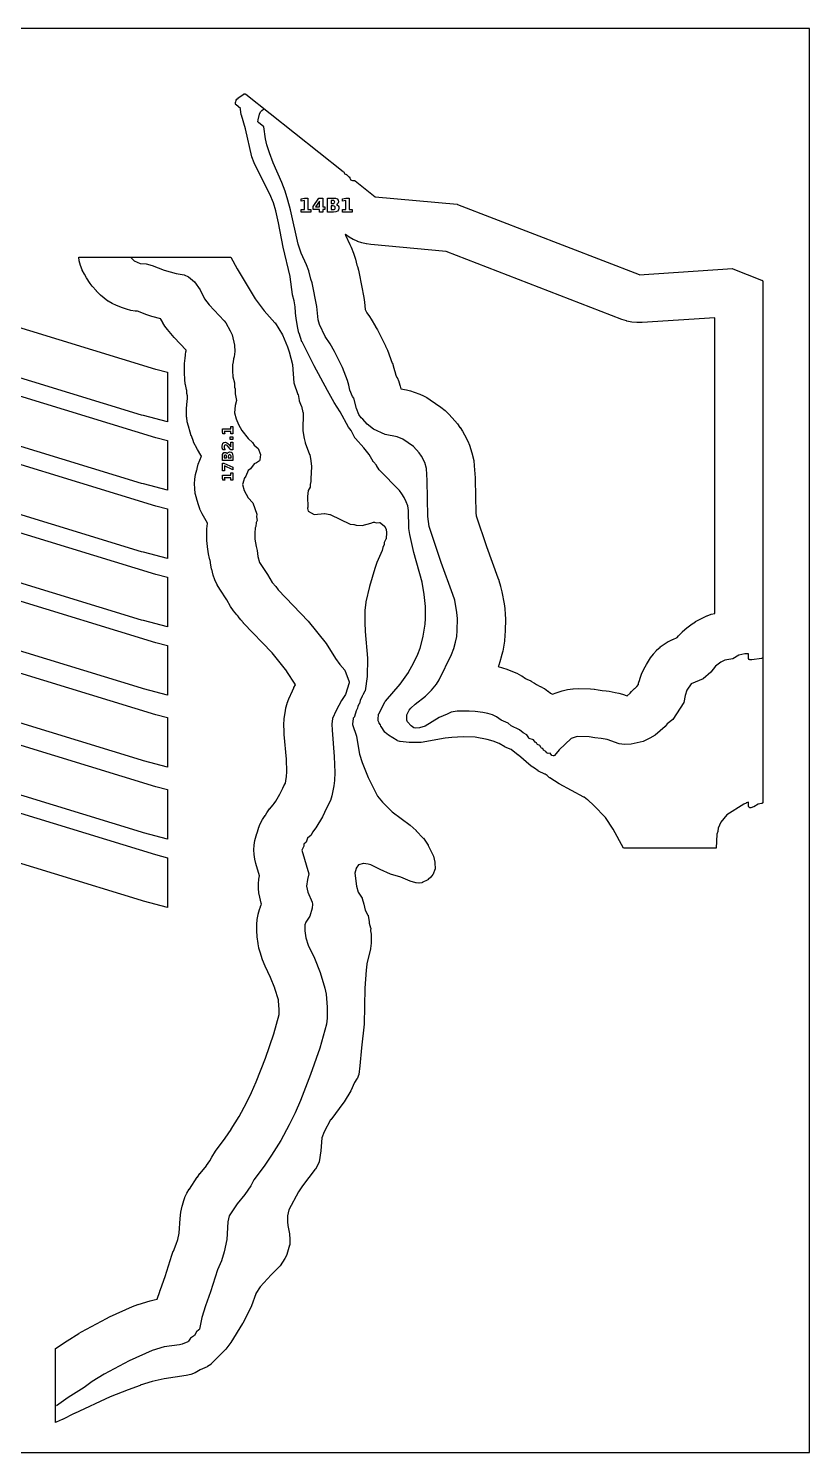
# Model space of a CAD drawing. Header units: millimetres. Extents: x 0 to 841, y 0 to 594.
# Drawn here: x 515 to 841, y 0 to 594 of the extents above; entities that cross this region are included whole.
import ezdxf

# ---------------------------------------------------------------- set-up
doc = ezdxf.new("R2010")
doc.units = ezdxf.units.MM
for name, color, linetype in [('CUT', 1, 'Continuous'), ('ENGRAVE', 5, 'Continuous'), ('SHEET_EDGE_DO_NOT_CUT', 8, 'Continuous')]:
    doc.layers.add(name, color=color, linetype=linetype)

msp = doc.modelspace()

# ---------------------------------------------------------------- linework, layer by layer
at = {"layer": 'CUT'}
for points in [[(821.47, 271.04), (821.45, 271), (821.43, 270.96), (821.4, 270.92), (821.37, 270.88), (821.34, 270.85), (821.29, 270.81), (821.25, 270.77), (821.21, 270.75), (821.16, 270.72), (821.11, 270.7), (821.06, 270.69), (821.01, 270.68), (819.56, 270.51), (819.55, 270.51), (819.54, 270.5), (817.76, 269.37), (817.73, 269.35), (817.69, 269.33), (817.65, 269.31), (816.54, 268.95), (816.49, 268.94), (816.45, 268.93), (816.4, 268.92), (816.35, 268.92), (816.31, 268.93), (816.26, 268.94), (816.08, 268.98), (816.04, 269), (815.99, 269.01), (815.95, 269.04), (815.91, 269.07), (815.87, 269.1), (815.83, 269.13), (815.8, 269.17), (815.7, 269.3), (815.67, 269.35), (815.65, 269.39), (815.63, 269.44), (815.62, 269.49), (815.61, 269.54), (815.6, 269.59), (815.57, 271.24), (815.57, 271.25), (815.56, 271.24), (814.56, 270.93), (814.55, 270.93), (814.54, 270.92), (813.58, 270.45), (813.56, 270.43), (806.59, 266), (806.58, 265.99), (806.57, 265.99), (803.96, 262.96), (803.95, 262.95), (803.95, 262.94), (802.88, 260.46), (802.87, 260.45), (802.87, 260.44), (802.74, 259.17), (802.74, 259.12), (802.73, 259.07), (802.4, 257.96), (802.39, 257.95), (802.39, 257.93), (802.13, 252.12), (763.45, 252.12), (759.08, 259.98), (759.08, 260), (755.97, 264.83), (755.97, 264.84), (755.96, 264.85), (751.09, 269.93), (751.08, 269.95), (748.49, 272.3), (748.46, 272.32), (746.96, 273.35), (746.94, 273.36), (736.57, 278.96), (736.54, 278.98), (732.69, 281.43), (732.66, 281.45), (732.63, 281.48), (731.58, 282.4), (731.57, 282.41), (731.56, 282.42), (730.72, 282.93), (730.69, 282.95), (727.93, 284.23), (727.88, 284.26), (727.84, 284.29), (726.38, 285.42), (726.36, 285.44), (724.96, 286.27), (724.92, 286.3), (724.89, 286.33), (719.59, 290.93), (719.57, 290.94), (716.58, 293.19), (716.57, 293.2), (716.56, 293.2), (714.06, 294.25), (714, 294.29), (711.58, 295.74), (711.57, 295.74), (711.56, 295.75), (709.1, 296.7), (709.08, 296.71), (706.57, 297.46), (706.54, 297.47), (701.58, 298.38), (701.57, 298.38), (701.56, 298.38), (696.59, 298.47), (696.58, 298.47), (691.88, 298.26), (691.86, 298.25), (689.05, 297.93), (689.03, 297.92), (679.11, 296.19), (679.07, 296.19), (679.03, 296.18), (674.06, 296.13), (674, 296.13), (670.32, 296.55), (670.27, 296.56), (670.22, 296.57), (669.13, 296.93), (669.08, 296.95), (669.03, 296.98), (665.43, 299.23), (665.4, 299.26), (663.99, 300.34), (663.95, 300.38), (663.91, 300.42), (663.88, 300.46), (662.34, 302.81), (662.32, 302.85), (662.3, 302.89), (662.28, 302.93), (662.27, 302.97), (662.15, 303.51), (662.14, 303.52), (662.14, 303.53), (661.6, 304.21), (661.58, 304.25), (661.56, 304.28), (661.54, 304.32), (661.12, 305.27), (661.1, 305.32), (661.09, 305.37), (661.08, 305.42), (661.06, 305.59), (661.06, 305.64), (661.06, 305.7), (661.29, 307.92), (661.3, 307.97), (661.31, 308.01), (661.33, 308.06), (661.35, 308.1), (664.05, 313.25), (664.08, 313.3), (664.12, 313.34), (670.3, 320.46), (670.32, 320.48), (673.72, 325.43), (673.73, 325.45), (675.13, 327.95), (675.13, 327.96), (677.61, 332.93), (677.62, 332.95), (678.64, 335.46), (678.66, 335.49), (679.88, 340.45), (679.88, 340.47), (680.71, 345.46), (680.71, 345.48), (680.87, 347.95), (680.87, 347.97), (680.81, 352.92), (680.81, 352.94), (680.35, 357.96), (680.35, 357.98), (679.44, 362.96), (679.43, 362.98), (675.94, 375.41), (675.93, 375.44), (674.3, 382.9), (674.29, 382.94), (673.94, 385.46), (673.93, 385.52), (673.72, 392.92), (673.72, 392.94), (673.46, 394.82), (673.46, 394.84), (673.46, 394.85), (672.8, 396.62), (672.79, 396.65), (671.93, 398.29), (671.92, 398.3), (671.05, 399.88), (671.04, 399.9), (669.99, 401.34), (669.99, 401.34), (669.98, 401.35), (661.64, 409.75), (661.6, 409.8), (661.57, 409.85), (660.41, 411.77), (660.41, 411.78), (660.4, 411.79), (659.11, 413.26), (659.08, 413.3), (659.05, 413.34), (657.36, 416.25), (657.34, 416.28), (655.14, 419.03), (655.13, 419.04), (651.6, 422.92), (651.57, 422.96), (651.54, 422.99), (651.52, 423.03), (649.9, 426.26), (649.89, 426.27), (649.89, 426.28), (648.8, 427.7), (648.78, 427.73), (648.76, 427.76), (645.26, 434.11), (645.25, 434.12), (642.79, 437.96), (642.77, 437.98), (639.95, 442.95), (639.94, 442.96), (634.41, 453.26), (634.41, 453.28), (629.38, 463.27), (629.35, 463.33), (628.11, 466.9), (628.09, 466.95), (627.62, 469), (627.61, 469.03), (626.92, 472.96), (626.92, 472.99), (626.64, 475.45), (626.63, 475.49), (626.56, 477.94), (626.56, 477.95), (626.55, 477.96), (626.06, 480.42), (626.05, 480.44), (625.34, 482.91), (625.33, 482.95), (625.33, 482.99), (624.37, 490.46), (624.37, 490.48), (621.45, 502.79), (621.44, 502.81), (619.54, 512.94), (619.54, 512.95), (618.42, 517.95), (618.41, 517.97), (617.42, 521.3), (617.41, 521.32), (615.98, 524.83), (615.98, 524.84), (610.91, 534.79), (610.91, 534.8), (609.42, 537.91), (609.41, 537.94), (608.43, 540.42), (608.42, 540.45), (608.41, 540.49), (605.74, 552.1), (605.74, 552.11), (604.06, 557.91), (604.05, 557.95), (604.04, 557.99), (603.75, 560.29), (603.75, 560.34), (603.75, 560.39), (603.77, 560.65), (603.77, 560.66), (603.76, 560.67), (601.9, 562.15), (601.87, 562.18), (601.83, 562.21), (601.8, 562.25), (601.78, 562.29), (601.69, 562.45), (601.67, 562.49), (601.65, 562.54), (601.64, 562.59), (601.63, 562.64), (601.63, 562.69), (601.63, 562.74), (601.69, 563.33), (601.7, 563.39), (601.71, 563.44), (601.89, 563.97), (601.9, 564.01), (601.92, 564.05), (601.94, 564.09), (602.17, 564.46), (602.19, 564.49), (602.22, 564.52), (602.25, 564.55), (602.7, 564.97), (602.75, 565.02), (605.06, 566.64), (605.11, 566.67), (605.16, 566.69), (605.21, 566.71), (605.27, 566.73), (605.38, 566.74), (605.43, 566.75), (605.47, 566.75), (605.52, 566.75), (605.56, 566.74), (605.6, 566.73), (605.65, 566.72), (605.86, 566.64), (605.9, 566.62), (605.95, 566.59), (605.99, 566.56), (646.55, 534.38), (646.59, 534.35), (646.62, 534.31), (646.65, 534.28), (646.82, 534.04), (646.85, 533.99), (646.87, 533.95), (646.89, 533.9), (647.04, 533.43), (647.04, 533.42), (647.05, 533.42), (647.47, 533.29), (647.52, 533.28), (647.57, 533.26), (647.91, 533.07), (647.95, 533.05), (647.98, 533.02), (648.02, 532.99), (648.92, 532.15), (648.96, 532.11), (648.99, 532.07), (649.26, 531.69), (649.28, 531.65), (649.3, 531.61), (649.32, 531.57), (649.54, 530.95), (649.55, 530.94), (649.56, 530.93), (650.41, 530.59), (650.43, 530.58), (650.44, 530.58), (651.06, 530.58), (651.11, 530.58), (651.17, 530.57), (651.22, 530.55), (651.4, 530.49), (651.45, 530.47), (651.5, 530.44), (651.55, 530.41), (659.9, 523.79), (659.91, 523.78), (659.92, 523.78), (694.04, 520.67), (694.08, 520.66), (694.13, 520.65), (694.17, 520.64), (769.92, 491.32), (769.94, 491.31), (769.95, 491.31), (808.86, 493.82), (808.92, 493.82), (808.97, 493.81), (809.02, 493.8), (809.08, 493.78), (821.03, 489.05), (821.08, 489.03), (821.12, 489), (821.16, 488.97), (821.33, 488.84), (821.36, 488.81), (821.4, 488.77), (821.43, 488.73), (821.45, 488.69), (821.47, 488.64), (821.49, 488.6), (821.55, 488.4), (821.56, 488.35), (821.57, 488.3), (821.57, 488.25), (821.57, 271.44), (821.57, 271.39), (821.56, 271.34), (821.55, 271.29), (821.49, 271.08), (821.47, 271.04)], [(801.57, 473.31), (801.56, 473.31), (771.23, 471.35), (771.21, 471.35), (769.08, 471.33), (769.03, 471.33), (766.92, 471.54), (766.87, 471.55), (764.8, 471.98), (764.75, 472), (762.73, 472.66), (762.7, 472.66), (689.51, 501), (689.5, 501), (689.49, 501), (658.1, 503.86), (658.08, 503.87), (656.2, 504.13), (656.15, 504.14), (654.32, 504.58), (654.28, 504.59), (652.5, 505.2), (652.45, 505.22), (650.74, 506.01), (650.7, 506.03), (649.07, 506.97), (649.03, 507), (647.49, 508.1), (647.47, 508.12), (647.42, 508.16), (647.41, 508.16), (647.42, 508.15), (647.55, 507.76), (647.56, 507.73), (649.33, 503.94), (649.34, 503.93), (649.82, 502.81), (649.83, 502.79), (650.8, 500.33), (650.81, 500.3), (651.61, 497.79), (651.62, 497.76), (652.24, 495.27), (652.24, 495.24), (652.45, 494.66), (652.46, 494.65), (652.89, 493.25), (652.9, 493.22), (653.24, 491.8), (653.24, 491.78), (655.19, 481.82), (655.19, 481.79), (655.47, 479.86), (655.47, 479.84), (655.76, 476.83), (655.76, 476.82), (655.76, 476.81), (656.41, 475.39), (656.41, 475.38), (656.42, 475.37), (657.47, 473.86), (657.48, 473.85), (658.2, 472.73), (658.21, 472.71), (660.06, 469.63), (660.07, 469.61), (660.81, 468.27), (660.82, 468.25), (664.16, 461.57), (664.17, 461.55), (664.95, 459.78), (664.96, 459.75), (667.02, 454.35), (667.03, 454.33), (667.54, 452.81), (667.55, 452.79), (668.11, 450.87), (668.11, 450.85), (668.45, 449.4), (668.46, 449.39), (668.46, 449.38), (668.96, 448.45), (668.98, 448.41), (669.71, 446.68), (669.72, 446.63), (670.29, 444.82), (670.29, 444.8), (670.56, 443.75), (670.57, 443.74), (670.58, 443.73), (672.96, 443.26), (672.98, 443.26), (674.57, 442.87), (674.61, 442.86), (676.17, 442.34), (676.19, 442.34), (678.48, 441.46), (678.5, 441.46), (679.99, 440.82), (680.02, 440.8), (681.44, 440.05), (681.48, 440.03), (682.84, 439.16), (682.86, 439.15), (687.25, 436.08), (687.27, 436.06), (689.05, 434.66), (689.09, 434.62), (690.69, 433.03), (690.71, 433.01), (693.05, 430.4), (693.06, 430.39), (694.16, 429.04), (694.18, 429.02), (695.24, 427.6), (695.26, 427.58), (696.27, 426.09), (696.29, 426.05), (697.16, 424.47), (697.17, 424.45), (698.48, 421.81), (698.48, 421.79), (699.2, 420.17), (699.21, 420.13), (699.78, 418.44), (699.78, 418.42), (700.48, 415.96), (700.49, 415.94), (700.97, 413.83), (700.98, 413.77), (701.22, 411.63), (701.22, 411.6), (701.51, 406.56), (701.51, 406.55), (701.54, 405.88), (701.54, 405.87), (701.86, 392), (701.86, 391.97), (702.01, 390.77), (702.02, 390.75), (702.02, 390.74), (706.3, 377.9), (706.3, 377.89), (711.07, 364.83), (711.08, 364.82), (711.42, 363.81), (711.42, 363.8), (712.18, 361.33), (712.18, 361.3), (712.73, 359.05), (712.73, 359.03), (713.64, 354.01), (713.65, 353.99), (713.9, 352.07), (713.9, 352.05), (714.1, 349.57), (714.11, 349.55), (714.17, 347.69), (714.17, 347.67), (714.11, 342.69), (714.11, 342.67), (714.01, 341), (714.01, 340.98), (713.77, 338.5), (713.77, 338.48), (713.53, 336.79), (713.52, 336.77), (713.07, 334.32), (713.06, 334.3), (712.61, 332.39), (712.6, 332.37), (711.87, 329.85), (711.87, 329.84), (711.4, 328.43), (711.39, 328.41), (711.18, 327.83), (711.17, 327.82), (711.18, 327.82), (712.92, 327.37), (712.95, 327.36), (714.81, 326.77), (714.84, 326.76), (717.18, 325.85), (717.21, 325.84), (718.89, 325.06), (718.92, 325.05), (720.95, 323.96), (721, 323.93), (722.55, 322.85), (722.56, 322.84), (722.57, 322.84), (723.1, 322.61), (723.12, 322.6), (724.72, 321.84), (724.76, 321.81), (726.28, 320.91), (726.32, 320.89), (727.1, 320.32), (727.11, 320.32), (727.12, 320.31), (728.74, 319.54), (728.76, 319.53), (730.38, 318.65), (730.42, 318.63), (731.94, 317.62), (731.98, 317.59), (733.03, 316.74), (733.04, 316.73), (733.04, 316.73), (733.78, 316.3), (733.79, 316.29), (733.8, 316.3), (735.37, 316.89), (735.4, 316.9), (737.87, 317.7), (737.9, 317.71), (740.06, 318.28), (740.12, 318.29), (742.32, 318.61), (742.38, 318.61), (744.61, 318.68), (744.64, 318.68), (749.62, 318.54), (749.64, 318.54), (751.24, 318.43), (751.28, 318.43), (752.87, 318.19), (752.9, 318.18), (754.47, 317.88), (754.49, 317.87), (756.14, 317.7), (756.16, 317.7), (757.5, 317.51), (757.52, 317.51), (759.99, 317.08), (760.01, 317.08), (761.52, 316.75), (761.55, 316.74), (763.03, 316.3), (763.05, 316.3), (764.97, 315.64), (764.98, 315.64), (764.99, 315.65), (766.23, 316.73), (766.23, 316.74), (766.24, 316.75), (766.8, 317.42), (766.83, 317.45), (768.05, 318.67), (768.09, 318.7), (769.04, 319.5), (769.05, 319.51), (769.05, 319.52), (769.62, 320.4), (769.63, 320.41), (769.63, 320.42), (769.73, 320.9), (769.74, 320.94), (770.23, 322.51), (770.24, 322.53), (770.98, 324.62), (770.99, 324.65), (771.85, 326.69), (771.88, 326.74), (772.96, 328.68), (772.98, 328.7), (774.71, 331.42), (774.72, 331.44), (775.88, 333.07), (775.92, 333.11), (777.23, 334.6), (777.26, 334.63), (778.72, 335.99), (778.76, 336.02), (780.34, 337.21), (780.38, 337.24), (782.08, 338.27), (782.13, 338.29), (783.93, 339.15), (783.96, 339.16), (785.79, 339.91), (785.8, 339.92), (785.8, 339.93), (786.39, 340.64), (786.41, 340.66), (788.01, 342.39), (788.05, 342.43), (789.85, 343.95), (789.87, 343.97), (792.08, 345.62), (792.09, 345.63), (793.44, 346.55), (793.47, 346.58), (794.89, 347.38), (794.91, 347.39), (796.5, 348.21), (796.52, 348.22), (798.21, 349), (798.26, 349.02), (800.01, 349.63), (800.05, 349.64), (801.56, 350.01), (801.57, 350.01), (801.57, 350.02), (801.57, 473.29), (801.57, 473.31)], [(602.3, 493.74), (602.31, 493.73), (609.81, 481.27), (609.83, 481.25), (613.58, 476.24), (613.6, 476.22), (618.06, 471.28), (618.09, 471.24), (618.11, 471.21), (621.18, 466.28), (621.19, 466.24), (621.21, 466.21), (623.34, 461.23), (623.36, 461.19), (624.05, 459.1), (624.06, 459.06), (625.35, 453.84), (625.36, 453.8), (625.36, 453.76), (626, 446.26), (626.01, 446.25), (626.01, 446.23), (627.68, 441.33), (627.7, 441.26), (628.17, 438.76), (628.17, 438.75), (628.18, 438.73), (629.07, 436.57), (629.09, 436.5), (629.77, 433.84), (629.78, 433.8), (629.79, 433.75), (629.79, 433.71), (629.68, 426.26), (629.68, 426.24), (629.68, 426.23), (630.22, 422.97), (630.22, 422.94), (630.71, 421.24), (630.71, 421.22), (632.55, 416.28), (632.57, 416.24), (632.58, 416.2), (633.05, 413.73), (633.05, 413.69), (633.31, 411.28), (633.31, 411.24), (633.31, 411.2), (633.04, 406.28), (633.04, 406.25), (633.09, 405.13), (633.09, 405.08), (633.08, 405.02), (633.07, 404.97), (632.72, 403.76), (632.72, 403.74), (632.72, 403.73), (632.79, 403.08), (632.79, 403.04), (632.79, 402.99), (632.78, 402.95), (632.77, 402.83), (632.76, 402.79), (632.74, 402.75), (632.73, 402.71), (632.71, 402.67), (631.9, 401.26), (631.9, 401.24), (631.89, 401.23), (631.63, 398.79), (631.62, 398.75), (631.74, 394.3), (631.73, 394.24), (631.73, 394.19), (631.71, 394.13), (631.59, 393.76), (631.59, 393.74), (631.59, 393.73), (631.91, 392.64), (631.91, 392.63), (631.92, 392.63), (634.4, 391.22), (634.41, 391.21), (634.42, 391.21), (638.76, 391.73), (638.81, 391.73), (638.87, 391.73), (638.92, 391.72), (640.97, 391.25), (641.02, 391.24), (641.07, 391.22), (649.4, 387.26), (649.41, 387.26), (649.42, 387.25), (650.98, 387.13), (651.03, 387.12), (651.07, 387.11), (651.92, 386.88), (651.93, 386.88), (651.94, 386.87), (654.4, 386.73), (654.41, 386.73), (654.42, 386.73), (658, 387.61), (658.02, 387.62), (659.22, 388.05), (659.26, 388.06), (659.31, 388.07), (659.35, 388.08), (659.4, 388.08), (659.52, 388.08), (659.56, 388.07), (659.61, 388.07), (659.65, 388.05), (660.28, 387.86), (660.3, 387.86), (660.31, 387.86), (661.7, 387.89), (661.75, 387.89), (661.79, 387.89), (661.84, 387.87), (661.89, 387.86), (661.94, 387.84), (662.08, 387.76), (662.13, 387.73), (662.18, 387.7), (663.75, 386.35), (663.78, 386.32), (663.82, 386.28), (663.84, 386.25), (663.87, 386.21), (664.37, 385.25), (664.39, 385.21), (664.41, 385.17), (664.42, 385.12), (664.43, 385.08), (664.59, 383.79), (664.59, 383.74), (664.59, 383.69), (664.4, 381.19), (664.4, 381.14), (664.39, 381.1), (664.37, 381.05), (664.35, 381.01), (663.63, 379.53), (663.63, 379.52), (663.63, 379.51), (663.63, 378.83), (663.63, 378.77), (663.62, 378.72), (663.6, 378.66), (663.58, 378.61), (663.09, 377.58), (663.09, 377.56), (663.09, 377.55), (662.8, 376.29), (662.78, 376.25), (662.77, 376.2), (660.61, 371.26), (660.6, 371.25), (659.7, 368.74), (659.7, 368.73), (657.51, 361.26), (657.51, 361.25), (655.93, 354.78), (655.92, 354.74), (655.59, 351.24), (655.59, 351.22), (655.57, 346.24), (655.57, 346.23), (655.72, 342.43), (655.72, 342.42), (656.66, 331.31), (656.66, 331.26), (656.49, 323.73), (656.48, 323.67), (655.64, 317.71), (655.63, 317.67), (655.62, 317.62), (655.6, 317.57), (655.58, 317.53), (654.81, 316.26), (654.81, 316.24), (654.8, 316.23), (654.71, 315.96), (654.69, 315.91), (654.67, 315.87), (654.64, 315.83), (654.61, 315.79), (654.41, 315.56), (654.4, 315.55), (654.4, 315.54), (653.61, 313.75), (653.61, 313.74), (653.61, 313.73), (653.27, 312.42), (653.25, 312.37), (653.24, 312.33), (653.21, 312.28), (652.58, 311.26), (652.58, 311.24), (652.58, 311.23), (652.5, 310.68), (652.49, 310.64), (652.47, 310.59), (652.45, 310.54), (651.91, 309.4), (651.91, 309.39), (651.91, 309.38), (651.25, 307.08), (651.24, 307.03), (651.21, 306.98), (651.19, 306.94), (650.73, 306.25), (650.72, 306.24), (650.72, 306.23), (650.42, 303.76), (650.42, 303.74), (650.42, 303.73), (652.04, 298.78), (652.05, 298.74), (652.05, 298.71), (653.31, 291.29), (653.32, 291.25), (654.4, 287.81), (654.41, 287.79), (656.91, 281.57), (656.92, 281.55), (660.79, 273.78), (660.79, 273.76), (660.8, 273.75), (662.87, 271.24), (662.89, 271.22), (666.88, 267.33), (666.9, 267.3), (674.42, 261.73), (674.46, 261.69), (676.91, 259.39), (676.93, 259.37), (679.9, 256.27), (679.93, 256.24), (679.96, 256.21), (681.91, 253.33), (681.95, 253.27), (684.17, 248.79), (684.2, 248.74), (684.21, 248.69), (684.81, 246.3), (684.82, 246.24), (684.82, 246.18), (684.83, 243.32), (684.83, 243.27), (684.82, 243.23), (684.81, 243.18), (684.79, 243.13), (684.03, 241.28), (684.01, 241.24), (683.99, 241.2), (683.96, 241.16), (683.08, 240.05), (683.04, 240), (681.99, 238.99), (681.95, 238.96), (681.91, 238.93), (681.87, 238.91), (679.51, 237.71), (679.47, 237.69), (679.42, 237.67), (679.36, 237.66), (678.25, 237.48), (678.21, 237.48), (678.16, 237.48), (678.12, 237.48), (676.96, 237.59), (676.91, 237.6), (676.86, 237.61), (674.49, 238.31), (674.43, 238.34), (670.63, 240.01), (670.6, 240.02), (666.29, 241.26), (666.23, 241.28), (661.94, 243.14), (661.92, 243.16), (658.05, 245.11), (658.04, 245.11), (658.03, 245.12), (656.92, 245.44), (656.91, 245.44), (656.9, 245.44), (654.96, 245.7), (654.95, 245.71), (654.93, 245.7), (652.99, 245.18), (652.97, 245.18), (652.97, 245.17), (651.99, 243.68), (651.98, 243.67), (651.98, 243.66), (651.44, 241.73), (651.44, 241.71), (651.44, 241.7), (652.09, 236.26), (652.09, 236.25), (652.09, 236.23), (652.82, 233.76), (652.82, 233.75), (652.83, 233.74), (654.39, 231.26), (654.41, 231.22), (654.43, 231.18), (654.44, 231.14), (655.18, 228.79), (655.19, 228.75), (655.75, 226.26), (655.75, 226.25), (655.76, 226.23), (656.87, 224.18), (656.9, 224.13), (656.91, 224.08), (656.93, 224.03), (657.38, 221.43), (657.38, 221.39), (657.38, 221.35), (657.38, 221.3), (657.34, 220.83), (657.34, 220.81), (657.34, 220.8), (657.98, 218.82), (657.99, 218.77), (658, 218.71), (658, 218.66), (657.98, 217.68), (657.98, 217.67), (657.98, 217.66), (658.17, 216.23), (658.18, 216.17), (658.2, 212.52), (658.19, 212.47), (657.98, 210.22), (657.97, 210.18), (657.96, 210.14), (656.38, 203.78), (656.37, 203.75), (656.08, 201.26), (656.08, 201.25), (655.63, 193.74), (655.63, 193.73), (655.29, 178.73), (655.29, 178.69), (654.14, 168.76), (654.14, 168.75), (653.53, 161.28), (653.53, 161.25), (653.02, 157.73), (653.01, 157.67), (652.99, 157.62), (652.3, 155.91), (652.28, 155.87), (652.26, 155.83), (651.32, 154.32), (651.31, 154.29), (649.77, 150.86), (649.74, 150.8), (646.89, 146.24), (646.87, 146.2), (641.32, 138.75), (641.32, 138.74), (641.31, 138.74), (638.65, 133.74), (638.64, 133.71), (637.66, 131.26), (637.65, 131.24), (637.65, 131.23), (637.26, 125.89), (637.25, 125.85), (636.53, 121.21), (636.52, 121.17), (636.51, 121.13), (636.49, 121.09), (636.47, 121.05), (634.95, 118.26), (634.93, 118.22), (634.91, 118.19), (629.54, 111.26), (629.53, 111.25), (627.87, 108.77), (627.86, 108.75), (623.92, 101.25), (623.91, 101.24), (623.91, 101.23), (623.37, 98.76), (623.37, 98.74), (623.36, 98.73), (623.35, 96.27), (623.35, 96.25), (623.49, 94.66), (623.5, 94.63), (624.13, 91.23), (624.14, 91.18), (624.32, 88.82), (624.32, 88.76), (624.23, 86.58), (624.22, 86.52), (624.21, 86.46), (623.07, 82.54), (623.06, 82.49), (623.03, 82.44), (622.22, 80.91), (622.2, 80.88), (620.28, 77.94), (620.25, 77.9), (620.22, 77.86), (616.49, 74.16), (616.48, 74.15), (611.92, 69.06), (611.92, 69.06), (611.91, 69.05), (610.1, 66.27), (610.09, 66.26), (610.09, 66.25), (608.26, 61.23), (608.24, 61.19), (604.63, 53.81), (604.61, 53.76), (599.69, 45.95), (599.67, 45.92), (597.6, 43.1), (597.58, 43.07), (597.55, 43.05), (591.38, 36.85), (591.34, 36.81), (591.3, 36.78), (589.89, 35.82), (589.85, 35.8), (589.82, 35.78), (586.93, 34.45), (586.91, 34.45), (584.84, 33.29), (584.78, 33.26), (583.04, 32.59), (582.98, 32.58), (581.12, 32.11), (581.07, 32.1), (571.93, 30.7), (571.91, 30.7), (566.94, 29.61), (566.91, 29.6), (561.92, 28.03), (561.91, 28.02), (556.92, 26.2), (556.91, 26.2), (549.41, 23.19), (549.39, 23.18), (534.42, 16.31), (534.41, 16.3), (529.44, 13.77), (529.41, 13.75), (526.9, 12.67), (526.88, 12.66), (526.62, 12.51), (526.62, 43.34), (527.29, 43.76), (527.3, 43.77), (530.36, 45.94), (530.37, 45.95), (531.36, 46.6), (531.38, 46.61), (536.36, 49.71), (536.38, 49.72), (537.46, 50.34), (537.47, 50.35), (547.87, 55.93), (547.88, 55.93), (549.13, 56.55), (549.15, 56.56), (558.69, 60.84), (558.72, 60.85), (560.96, 61.69), (560.99, 61.7), (565.98, 63.25), (566.01, 63.26), (567.67, 63.69), (567.72, 63.7), (568.97, 63.92), (568.98, 63.92), (568.99, 63.93), (570.02, 67.23), (570.03, 67.24), (570.3, 68.05), (570.31, 68.06), (572.25, 73.43), (572.26, 73.44), (575.09, 82.31), (575.1, 82.33), (575.7, 83.97), (575.71, 83.99), (576.92, 86.88), (576.93, 86.9), (577.55, 88.86), (577.56, 88.88), (578.11, 91.52), (578.12, 91.56), (578.52, 97.55), (578.53, 97.58), (578.89, 100.23), (578.89, 100.26), (579.4, 102.76), (579.41, 102.78), (579.88, 104.62), (579.9, 104.67), (580.54, 106.44), (580.56, 106.48), (581.37, 108.19), (581.39, 108.23), (582.37, 109.85), (582.38, 109.88), (585.7, 114.84), (585.72, 114.86), (586.82, 116.35), (586.83, 116.37), (589.5, 119.64), (589.51, 119.66), (590.86, 121.63), (590.87, 121.65), (591.72, 123.22), (591.74, 123.25), (593.29, 125.69), (593.31, 125.72), (597.32, 131.08), (597.32, 131.09), (599.83, 134.8), (599.83, 134.81), (603.11, 140.17), (603.12, 140.18), (606.2, 145.91), (606.2, 145.92), (608.36, 150.23), (608.36, 150.24), (610.28, 154.57), (610.28, 154.58), (614.18, 164.55), (614.18, 164.56), (617.64, 174.65), (617.65, 174.67), (619.9, 182.74), (619.9, 182.75), (619.9, 182.76), (619.89, 184.81), (619.89, 184.83), (619.59, 188.34), (619.58, 188.37), (619.51, 188.75), (619.5, 188.77), (618, 193.61), (618, 193.63), (616.23, 198.17), (616.22, 198.19), (613.96, 202.81), (613.95, 202.84), (612.88, 205.5), (612.87, 205.54), (611.87, 208.65), (611.87, 208.67), (611.39, 210.41), (611.38, 210.46), (611.08, 212.23), (611.07, 212.26), (610.72, 215.05), (610.72, 215.08), (610.56, 217.74), (610.56, 217.78), (610.59, 220.25), (610.59, 220.27), (610.72, 222.35), (610.72, 222.4), (611.07, 224.44), (611.08, 224.5), (611.65, 226.5), (611.66, 226.53), (612.05, 227.68), (612.06, 227.7), (612.45, 228.68), (612.46, 228.69), (612.45, 228.7), (612.34, 229.11), (612.33, 229.13), (611.75, 231.59), (611.74, 231.61), (611.4, 233.44), (611.39, 233.49), (611.22, 235.33), (611.22, 235.38), (611.23, 237.22), (611.23, 237.27), (611.41, 239.12), (611.42, 239.15), (611.62, 240.52), (611.62, 240.53), (611.62, 240.54), (610.13, 245.63), (610.12, 245.66), (609.68, 247.52), (609.67, 247.57), (609.41, 249.46), (609.4, 249.51), (609.33, 251.41), (609.33, 251.46), (609.44, 253.36), (609.45, 253.41), (609.74, 255.29), (609.75, 255.34), (610.23, 257.18), (610.25, 257.23), (610.59, 258.18), (610.6, 258.19), (610.6, 258.2), (610.63, 258.37), (610.64, 258.42), (611.2, 260.32), (611.22, 260.37), (611.96, 262.2), (611.98, 262.24), (612.91, 263.99), (612.94, 264.04), (614.04, 265.68), (614.07, 265.72), (614.15, 265.81), (614.15, 265.82), (614.16, 265.83), (614.72, 266.83), (614.74, 266.87), (615.86, 268.47), (615.89, 268.51), (617.16, 269.99), (617.2, 270.03), (617.35, 270.18), (617.36, 270.19), (617.37, 270.2), (617.69, 270.69), (617.71, 270.71), (618.48, 271.74), (618.49, 271.76), (620.17, 274.55), (620.18, 274.57), (621.33, 277.07), (621.33, 277.08), (621.81, 278.04), (621.81, 278.06), (622.42, 279.2), (622.42, 279.21), (622.42, 279.23), (622.81, 281.19), (622.81, 281.21), (622.9, 281.91), (622.9, 281.93), (622.98, 283.91), (622.98, 283.93), (622.86, 289.22), (622.86, 289.24), (621.96, 299.5), (621.96, 299.52), (621.88, 300.95), (621.88, 300.97), (621.85, 303.46), (621.85, 303.49), (621.98, 306.1), (621.99, 306.14), (622.27, 308.56), (622.28, 308.59), (622.61, 310.54), (622.62, 310.59), (623.14, 312.48), (623.16, 312.53), (623.87, 314.38), (623.88, 314.4), (625.36, 317.7), (625.37, 317.72), (626.01, 319.02), (626.01, 319.04), (626.65, 320.22), (626.66, 320.24), (626.65, 320.25), (626.46, 320.53), (626.46, 320.54), (623.09, 325.84), (623.08, 325.87), (616.85, 333.63), (616.83, 333.64), (604.98, 346.01), (604.96, 346.03), (603.81, 347.34), (603.79, 347.37), (602.76, 348.78), (602.75, 348.8), (602.71, 348.85), (602.71, 348.86), (602.7, 348.86), (602.21, 349.4), (602.19, 349.42), (600.82, 351.08), (600.79, 351.13), (599.61, 352.93), (599.59, 352.95), (598.01, 355.68), (598, 355.7), (595.05, 360.12), (595.03, 360.15), (593.95, 361.97), (593.93, 362.01), (593.06, 363.92), (593.04, 363.97), (592.37, 365.98), (592.37, 366.01), (591.69, 368.5), (591.68, 368.53), (591.16, 371.11), (591.16, 371.14), (591, 372.3), (590.99, 372.33), (590.85, 372.88), (590.84, 372.91), (590.43, 374.87), (590.43, 374.89), (589.97, 377.84), (589.96, 377.87), (589.73, 380.41), (589.73, 380.45), (589.66, 382.94), (589.66, 382.96), (589.73, 385.24), (589.74, 385.27), (589.94, 387.54), (589.94, 387.56), (589.96, 387.68), (589.96, 387.69), (589.95, 387.7), (589.4, 388.58), (589.38, 388.61), (587.75, 391.57), (587.74, 391.59), (586.79, 393.55), (586.77, 393.6), (586.05, 395.65), (586.04, 395.68), (585.32, 398.15), (585.32, 398.18), (584.87, 400.07), (584.86, 400.12), (584.6, 402.03), (584.6, 402.08), (584.53, 404.01), (584.53, 404.06), (584.65, 405.99), (584.66, 406.04), (584.97, 407.95), (584.98, 408), (585.49, 409.88), (585.5, 409.9), (585.6, 410.21), (585.61, 410.25), (585.64, 410.45), (585.65, 410.5), (586.11, 412.23), (586.12, 412.27), (586.74, 413.96), (586.76, 414), (587.49, 415.54), (587.49, 415.55), (587.49, 415.56), (587.2, 415.98), (587.18, 416), (585.75, 418.37), (585.74, 418.39), (584.88, 419.96), (584.86, 420), (584.15, 421.64), (584.14, 421.66), (583.21, 424.11), (583.2, 424.13), (582.7, 425.63), (582.69, 425.65), (581.97, 428.12), (581.96, 428.14), (581.53, 429.92), (581.53, 429.97), (581.27, 431.77), (581.26, 431.82), (581.17, 433.64), (581.17, 433.68), (581.25, 435.51), (581.25, 435.53), (581.52, 438.5), (581.52, 438.52), (581.66, 439.56), (581.66, 439.57), (581.66, 439.58), (581.62, 439.88), (581.62, 439.92), (581.58, 440.7), (581.58, 440.73), (581.39, 441.81), (581.39, 441.86), (581.28, 443), (581.28, 443.01), (581.28, 443.02), (581.17, 443.43), (581.16, 443.46), (580.71, 445.55), (580.7, 445.61), (580.48, 447.74), (580.47, 447.76), (580.35, 450.26), (580.35, 450.27), (580.33, 451.81), (580.33, 451.83), (580.4, 454.29), (580.4, 454.32), (580.58, 456.44), (580.59, 456.5), (580.83, 457.79), (580.84, 457.81), (580.98, 459.28), (580.99, 459.34), (581.08, 459.74), (581.08, 459.75), (581.07, 459.76), (576.1, 465.08), (576.09, 465.09), (575.35, 465.94), (575.34, 465.95), (573.26, 468.44), (573.25, 468.46), (572.22, 469.81), (572.19, 469.85), (571.29, 471.28), (571.27, 471.31), (570.49, 472.81), (570.49, 472.82), (570.48, 472.83), (566.72, 473.84), (566.7, 473.85), (564.69, 474.51), (564.67, 474.51), (560.76, 476.03), (560.75, 476.04), (560.74, 476.04), (559.86, 476.13), (559.84, 476.13), (558.04, 476.4), (557.99, 476.41), (556.24, 476.85), (556.19, 476.86), (554.47, 477.46), (554.45, 477.47), (551.97, 478.46), (551.95, 478.47), (550.18, 479.28), (550.14, 479.31), (548.46, 480.29), (548.42, 480.32), (546.86, 481.46), (546.82, 481.49), (545.36, 482.79), (545.34, 482.81), (543.64, 484.49), (543.62, 484.51), (541.84, 486.53), (541.82, 486.55), (541.05, 487.56), (541.03, 487.59), (539.46, 489.97), (539.44, 490), (538.62, 491.46), (538.61, 491.48), (537.73, 493.25), (537.71, 493.3), (537.02, 495.14), (537, 495.18), (536.5, 497.08), (536.49, 497.13), (536.25, 498.61), (599.7, 498.61), (602.3, 493.74)]]:
    msp.add_lwpolyline(points, close=True, dxfattribs=at)
for points in [[(382.47, 508.84), (568.33, 451.88), (568.34, 451.88), (573.26, 450.58), (573.26, 429.9), (563.25, 432.54), (563.24, 432.54), (562.48, 432.76), (562.47, 432.76), (379.41, 488.86)], [(381.31, 480.69), (568.33, 423.38), (568.34, 423.38), (573.26, 422.08), (573.26, 401.4), (563.25, 404.04), (563.24, 404.04), (562.48, 404.26), (562.47, 404.26), (377.84, 460.84)], [(381.54, 452.12), (568.33, 394.88), (568.34, 394.88), (573.26, 393.58), (573.26, 372.9), (563.25, 375.54), (563.24, 375.54), (562.48, 375.76), (562.47, 375.76), (378.19, 432.23)], [(381.77, 423.55), (568.33, 366.38), (568.34, 366.38), (573.26, 365.08), (573.26, 344.4), (563.25, 347.04), (563.24, 347.04), (562.48, 347.26), (562.47, 347.26), (378.49, 403.64)], [(383.39, 394.55), (568.33, 337.88), (568.34, 337.88), (573.26, 336.58), (573.26, 315.9), (563.25, 318.54), (563.24, 318.54), (562.48, 318.76), (562.47, 318.76), (380.37, 374.56)], [(383.16, 364.62), (568.33, 307.88), (568.34, 307.88), (573.26, 306.58), (573.26, 285.9), (563.25, 288.54), (563.24, 288.54), (562.48, 288.76), (562.47, 288.76), (380.13, 344.63)], [(382, 334.98), (568.33, 277.88), (568.34, 277.88), (573.26, 276.58), (573.26, 255.9), (563.25, 258.54), (563.24, 258.54), (562.48, 258.76), (562.47, 258.76), (378.8, 315.04)], [(383.85, 305.91), (568.31, 249.38), (568.32, 249.38), (573.26, 248.08), (573.26, 227.4), (563.24, 230.04), (563.23, 230.04), (562.46, 230.26), (562.45, 230.26), (380.85, 285.92)]]:
    msp.add_lwpolyline(points, dxfattribs=at)
at = {"layer": 'ENGRAVE'}
for points in [[(821.27, 331.32), (820.99, 331.14), (816.89, 330.64), (816.18, 330.64), (815.8, 330.84), (815.59, 331.22), (815.57, 333.12), (814.05, 333.11), (811.58, 332.64), (809.07, 331.11), (805.68, 330.45), (804.07, 329.62), (801.85, 327.95), (799.79, 325.45), (796.6, 322.74), (791.58, 320.67), (789.83, 317.93), (789.08, 315.82), (788.56, 312.89), (784.02, 305.81), (781.58, 303.94), (780.78, 302.9), (776.57, 299.2), (774.43, 297.94), (771.65, 296.59), (769.06, 295.97), (766.62, 295.54), (763.91, 295.36), (761.58, 295.67), (756.57, 297.38), (754.09, 297.81), (751.54, 298.07), (749.07, 298.55), (744.07, 298.69), (741.57, 297.87), (736.59, 293.04), (734.64, 290.77), (734.38, 290.61), (734.09, 290.56), (733.61, 290.76), (732.87, 291.75), (731.96, 291.62), (731.5, 291.8), (731.09, 292.47), (730.05, 293), (729.77, 293.64), (729.29, 293.76), (729.04, 293.93), (728.53, 294.91), (727.5, 295.38), (727.27, 295.64), (727.14, 296.01), (726.55, 296.25), (725.91, 297.28), (724.14, 297.85), (723.93, 298.07), (723.06, 299.43), (721.55, 300.21), (720.12, 301.49), (716.58, 303.18), (715.31, 304.19), (712.36, 305.44), (710.5, 306.91), (708.79, 307.7), (706.9, 308.3), (704.83, 308.72), (701.58, 309.06), (699.09, 309.21), (694.07, 309.17), (691.59, 308.78), (689.96, 307.94), (686.57, 306.57), (680.71, 302.94), (678.41, 302.29), (676.62, 302.19), (675.97, 302.35), (674.82, 303.05), (673.39, 304.76), (673.06, 305.42), (673.11, 307.77), (673.17, 308.05), (674.08, 309.65), (674.79, 310.48), (676.6, 312.13), (680.82, 315.44), (683.37, 317.94), (685.4, 320.43), (686.56, 322.31), (691.73, 332.93), (692.67, 335.44), (693.41, 337.97), (693.86, 340.43), (694.11, 342.93), (694.17, 347.93), (693.97, 350.43), (693.05, 355.47), (692.29, 357.96), (687.41, 371.3), (682.42, 386.29), (681.89, 390.49), (681.54, 405.41), (681.25, 410.47), (680.55, 412.95), (679.23, 415.61), (678.15, 417.05), (675.8, 419.68), (671.39, 422.76), (669.07, 423.64), (664.08, 424.64), (659.11, 426.84), (656.58, 428.91), (654.71, 431.06), (654.06, 431.62), (653.1, 433.02), (652.05, 435.45), (650.93, 439.8), (650.42, 440.48), (649.28, 443.16), (648.91, 445.26), (648.34, 447.2), (646.27, 452.62), (642.93, 459.32), (641.06, 462.42), (638.95, 465.45), (636.63, 470.57), (636.08, 472.45), (635.56, 477.97), (633.61, 487.95), (633.06, 489.49), (632.2, 492.97), (631.22, 495.46), (628.96, 500.28), (627.7, 504.02), (624.53, 518.39), (623.5, 522.39), (622.31, 526.17), (620.93, 529.79), (617.33, 537.93), (615.74, 542.15), (614.74, 545.42), (614.18, 547.92), (613.46, 552.97), (611.24, 554.73), (610.99, 555.1), (611.01, 555.94), (611.68, 558.32), (612.11, 559.21), (612.57, 559.79), (613.34, 560.33), (613.36, 560.33)], [(558.11, 498.31), (559.41, 497.03), (561.91, 496.02), (564.41, 495.76), (566.87, 495.12), (571.93, 493.15), (576.89, 491.81), (580.15, 491.25), (581.97, 490.36), (584.47, 488.37), (586.91, 484.96), (588.63, 481.25), (590.71, 478.74), (596.93, 472.08), (597.63, 471.19), (599.42, 467.92), (600.21, 466.24), (601.24, 461.85), (601.36, 459.22), (601.09, 457.1), (600.75, 456.24), (600.7, 454.95), (600.39, 453.74), (600.32, 451.26), (600.45, 448.74), (601.14, 446.24), (601.22, 444.44), (601.54, 443.64), (601.55, 441.61), (602.02, 438.85), (601.44, 436.72), (601.17, 433.73), (601.9, 431.23), (602.84, 428.76), (604.28, 426.37), (606.91, 422.93), (608.75, 421.27), (609.41, 420.22), (611.03, 418.76), (612.01, 416.28), (611.71, 414.05), (611.58, 413.72), (610.4, 412.8), (609.41, 412.38), (607.85, 410.35), (606.91, 409.6), (605.87, 407.28), (605.19, 406.24), (605.11, 405.54), (604.53, 403.74), (605.25, 401.25), (606.9, 398.26), (608.79, 396.17), (610.5, 391.35), (610.4, 390.25), (610.61, 388.83), (610.22, 387.93), (610.05, 386.28), (609.86, 385.77), (609.65, 383.48), (609.72, 380.96), (610.19, 377.98), (610.66, 376.2), (610.98, 373.77), (611.67, 371.25), (615, 366.27), (616.91, 362.96), (618.49, 361.24), (619.41, 359.86), (631.89, 346.84), (639.38, 337.51), (643.35, 331.24), (645.15, 328.73), (647.18, 326.27), (649.03, 321.42), (649.02, 320.99), (647.43, 316.25), (645.87, 313.73), (643.62, 309.55), (642.14, 306.23), (641.84, 303.77), (641.88, 301.26), (642.84, 290.34), (642.99, 283.72), (642.85, 280.33), (642.59, 278.1), (641.75, 273.86), (641.2, 271.95), (639.51, 268.74), (637.89, 265.21), (635.11, 260.59), (633.74, 258.74), (633.17, 257.53), (631.68, 256.24), (631.08, 254.62), (630.09, 253.74), (630.06, 252.98), (629.33, 251.24), (632.22, 241.32), (631.61, 239.01), (631.2, 236.23), (631.79, 233.75), (633.65, 229.57), (633.76, 228.74), (633.6, 227.05), (632.56, 223.78), (630.99, 221.24), (630.59, 220.07), (630.56, 217.57), (630.92, 214.75), (631.92, 211.61), (634.56, 206.22), (636.9, 200.2), (638.91, 193.71), (639.41, 191.2), (639.88, 185.74), (639.91, 181.24), (639.53, 178.7), (636.75, 168.72), (632.96, 157.67), (628.75, 146.88), (626.46, 141.72), (623.96, 136.71), (620.47, 130.21), (616.65, 123.98), (613.63, 119.5), (609.33, 113.74), (607.97, 111.21), (605.54, 107.66), (602.33, 103.73), (599, 98.74), (598.48, 96.22), (597.98, 88.8), (596.92, 83.78), (595.72, 79.98), (594.14, 76.23), (591.19, 66.98), (589.11, 61.24), (587.54, 56.26), (586.57, 51.52), (586.36, 51.2), (585.31, 50.34), (584.48, 48.79), (582.91, 47.74), (582.02, 46.43), (581.75, 46.19), (579.45, 45.26), (578.27, 44.94), (571.91, 44.15), (566.89, 42.59), (557.33, 38.31), (546.92, 32.72), (541.92, 29.62), (538.46, 27.17), (531.9, 22.98), (526.92, 19.46)]]:
    msp.add_lwpolyline(points, dxfattribs=at)
for points in [[(629.02, 518.46), (630.35, 518.46), (630.35, 522.23), (628.99, 521.95), (628.99, 522.97), (630.34, 523.25), (631.77, 523.25), (631.77, 518.46), (633.1, 518.46), (633.1, 517.42), (629.02, 517.42), (629.02, 518.46)], [(636.35, 523.25), (638.02, 523.25), (638.02, 519.57), (638.85, 519.57), (638.85, 518.48), (638.02, 518.48), (638.02, 517.42), (636.6, 517.42), (636.6, 518.48), (634.01, 518.48), (634.01, 519.77), (636.35, 523.25)], [(643.74, 520.54), (644.17, 520.34), (644.49, 520.02), (644.69, 519.6), (644.75, 519.09), (644.61, 518.36), (644.18, 517.84), (643.47, 517.53), (642.45, 517.42), (639.95, 517.42), (639.95, 523.25), (642.21, 523.25), (643.26, 523.16), (643.97, 522.89), (644.38, 522.41), (644.52, 521.71), (644.47, 521.32), (644.32, 520.99), (644.07, 520.73), (643.74, 520.54)], [(646.25, 518.46), (647.58, 518.46), (647.58, 522.23), (646.22, 521.95), (646.22, 522.97), (647.57, 523.25), (649, 523.25), (649, 518.46), (650.33, 518.46), (650.33, 517.42), (646.25, 517.42), (646.25, 518.46)], [(636.6, 522.02), (634.95, 519.57), (636.6, 519.57), (636.6, 522.02)], [(642.29, 521), (642.6, 521.03), (642.83, 521.15), (642.97, 521.35), (643.01, 521.61), (642.97, 521.88), (642.83, 522.07), (642.6, 522.19), (642.29, 522.23), (641.46, 522.23), (641.46, 521), (642.29, 521)], [(642.34, 518.45), (642.74, 518.49), (643.02, 518.64), (643.19, 518.88), (643.25, 519.21), (643.19, 519.55), (643.02, 519.78), (642.74, 519.93), (642.34, 519.97), (641.46, 519.97), (641.46, 518.45), (642.34, 518.45)], [(599.74, 424.93), (599.74, 425.93), (596.91, 425.93), (597.12, 424.91), (596.36, 424.91), (596.15, 425.92), (596.15, 427), (599.74, 427), (599.74, 427.99), (600.52, 427.99), (600.52, 424.93), (599.74, 424.93)], [(599.39, 422.56), (599.39, 423.62), (600.52, 423.62), (600.52, 422.56), (599.39, 422.56)], [(599.69, 419.51), (599.69, 421.43), (600.52, 421.43), (600.52, 418.25), (599.69, 418.25), (598.28, 419.85), (598.09, 420.03), (597.9, 420.16), (597.72, 420.24), (597.52, 420.27), (597.24, 420.21), (597.02, 420.06), (596.88, 419.82), (596.84, 419.51), (596.87, 419.23), (596.95, 418.93), (597.09, 418.61), (597.29, 418.26), (596.32, 418.26), (596.21, 418.64), (596.13, 419.02), (596.08, 419.38), (596.07, 419.75), (596.15, 420.44), (596.41, 420.97), (596.83, 421.29), (597.38, 421.4), (597.72, 421.35), (598.04, 421.22), (598.4, 420.93), (598.87, 420.44), (599.69, 419.51)], [(598.18, 416.59), (598.33, 416.92), (598.57, 417.15), (598.89, 417.3), (599.27, 417.35), (599.82, 417.25), (600.21, 416.93), (600.44, 416.39), (600.52, 415.63), (600.52, 413.75), (596.15, 413.75), (596.15, 415.45), (596.21, 416.23), (596.42, 416.77), (596.78, 417.07), (597.3, 417.18), (597.6, 417.14), (597.85, 417.03), (598.04, 416.84), (598.18, 416.59)], [(597.84, 415.51), (597.81, 415.74), (597.72, 415.91), (597.58, 416.01), (597.38, 416.05), (597.18, 416.01), (597.03, 415.91), (596.94, 415.74), (596.91, 415.51), (596.91, 414.88), (597.84, 414.88), (597.84, 415.51)], [(599.75, 415.54), (599.72, 415.84), (599.61, 416.06), (599.43, 416.18), (599.18, 416.23), (598.93, 416.18), (598.75, 416.06), (598.64, 415.84), (598.61, 415.54), (598.61, 414.88), (599.75, 414.88), (599.75, 415.54)], [(596.15, 409.43), (596.15, 412.73), (596.78, 412.73), (600.52, 411.02), (600.52, 409.92), (596.98, 411.54), (596.98, 409.43), (596.15, 409.43)], [(599.74, 405.56), (599.74, 406.55), (596.91, 406.55), (597.12, 405.53), (596.36, 405.53), (596.15, 406.55), (596.15, 407.62), (599.74, 407.62), (599.74, 408.62), (600.52, 408.62), (600.52, 405.56), (599.74, 405.56)]]:
    msp.add_lwpolyline(points, close=True, dxfattribs=at)
at = {"layer": 'SHEET_EDGE_DO_NOT_CUT'}
msp.add_lwpolyline([(0, 0), (841, 0), (841, 594), (0, 594)], close=True, dxfattribs=at)

doc.saveas('drawing.dxf')
